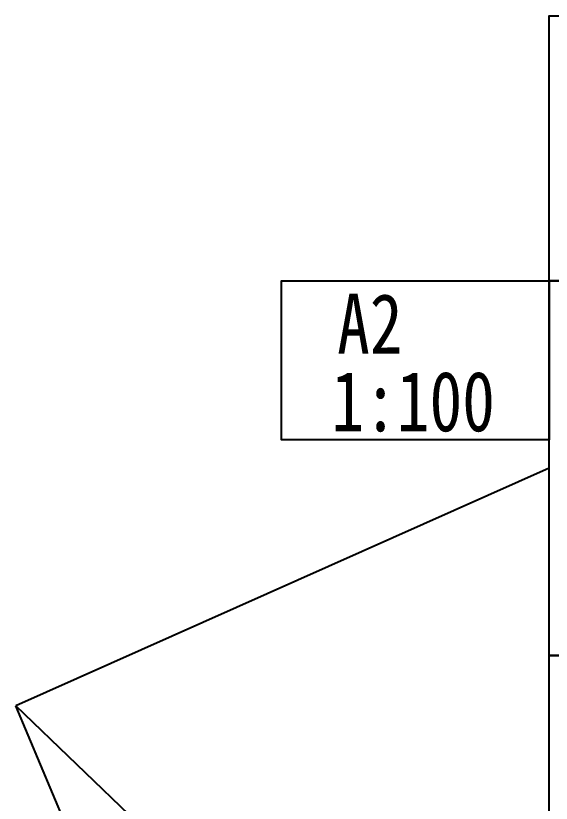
# Model space of a CAD drawing. Extents: x 491024 to 1725648, y 860327 to 1705161.
# Drawn here: x 491024 to 551051, y 1113194 to 1201419 of the extents above; entities that cross this region are included whole.
import ezdxf

# ---------------------------------------------------------------- set-up
doc = ezdxf.new("R2010")
doc.units = 0
doc.header["$LTSCALE"] = 1000
doc.header["$MEASUREMENT"] = 0
for name, color, linetype in [('!电气修改', 6, 'Continuous'), ('text', 8, 'Continuous'), ('图框', 140, 'Continuous')]:
    doc.layers.add(name, color=color, linetype=linetype)
doc.styles.add('黑体', font='simhei.ttf')

msp = doc.modelspace()

# ---------------------------------------------------------------- linework, layer by layer
at = {"layer": '!电气修改', "color": 2}
for p in [(550815, 1150741.6), (550815, 1066833.1), (550815, 982924.7)]:
    msp.add_line(p, (491023.6, 1124090.4), dxfattribs=at)
at = {"layer": 'text', "color": 2}
msp.add_lwpolyline([(550815, 1153910.3), (520816.8, 1153910.3), (520816.8, 1171718.7), (550815, 1171718.7)], close=True, dxfattribs=at)
at = {"layer": '图框'}
for points in [[(571815, 1201418.7), (571815, 1171718.7), (550815, 1171718.7), (550815, 1201418.7)], [(571815, 1201418.7), (571815, 1171718.7), (550815, 1171718.7), (550815, 1201418.7)], [(550815, 1171718.7), (610214.8, 1171718.7), (610214.8, 1129764.5), (550815, 1129764.5)], [(550815, 1129764.5), (610214.8, 1129764.5), (610214.8, 1087810.2), (550815, 1087810.2)]]:
    msp.add_lwpolyline(points, close=True, dxfattribs=at)

# ---------------------------------------------------------------- texts
at = {"layer": 'text', "color": 2, "style": '黑体', "width": 0.8}
for s, p in [('A2', (527050.7, 1163549.9)), ('1:100', (526420.3, 1154867))]:
    msp.add_text(s, height=6729.45, dxfattribs=at).set_placement(p)

doc.saveas('drawing.dxf')
